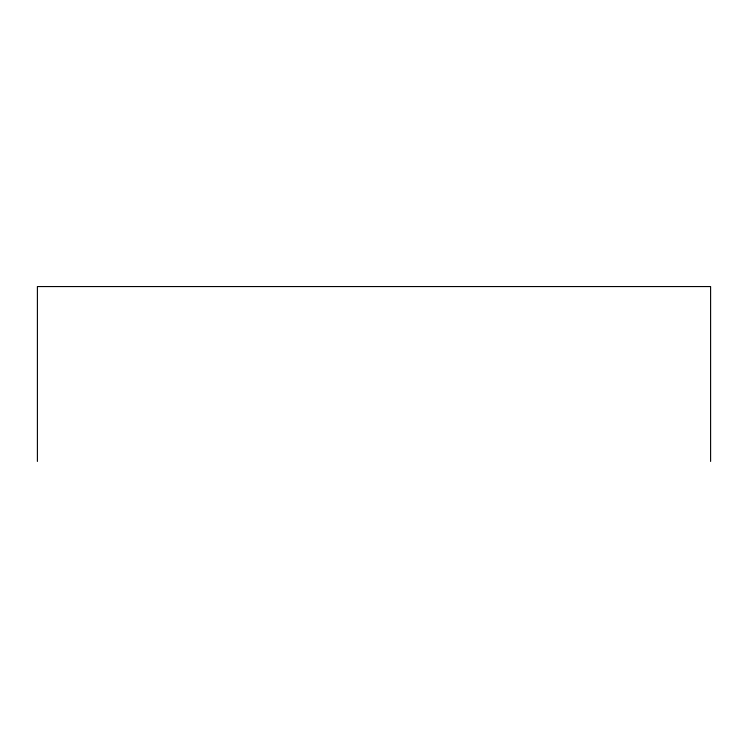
<?xml version="1.0" encoding="UTF-8"?>
<svg xmlns="http://www.w3.org/2000/svg" width="748" height="748" viewBox="0 0 748 748"><rect width="100%" height="100%" fill="white"/><g stroke="black" fill="none" stroke-linecap="round" stroke-linejoin="round"><path stroke-width="1.12" d="M710.6 461.441L710.6 286.559L37.4 286.559L37.4 461.441"/></g></svg>
